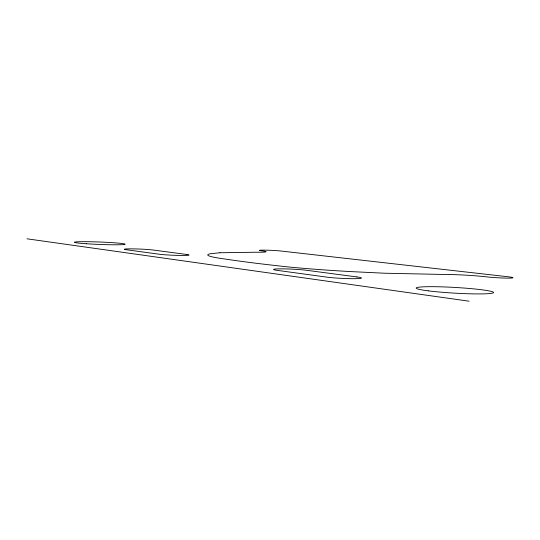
<?xml version="1.0" encoding="UTF-8"?>
<svg xmlns="http://www.w3.org/2000/svg" width="540" height="540" viewBox="0 0 540 540"><rect width="100%" height="100%" fill="white"/><g stroke="black" fill="none" stroke-linecap="round" stroke-linejoin="round"><path stroke-width="0.81" d="M27 238.808L469.044 301.192M219.908 252.754L210.377 253.746A111.611 6.102 2.8 0 0 226.179 259.193A351.567 17.314 3.3 0 0 289.494 267.064A117.241 6.703 2.9 0 0 350.784 271.593L384.527 273.22L443.462 274.455A31.408 1.951 3.2 0 1 486.972 276.899A15.397 0.925 3.3 0 0 508.822 278.127A15.397 0.925 3.3 0 0 508.073 276.77L281.05 251.032A11.947 0.581 2.7 0 0 264.458 250.135A11.947 0.581 2.7 0 0 261.644 250.817A24.368 1.208 2.6 0 1 255.629 252.234L219.908 252.754M186.665 254.455L152.867 249.993A15.329 0.803 2.3 0 0 132.111 248.859A15.329 0.803 2.3 0 0 126.103 249.696L159.185 254.219A15.998 0.884 2.4 0 0 181.184 255.447A15.998 0.884 2.4 0 0 186.665 254.455M356.906 276.932L306.686 270.304A18.468 1.195 2.7 0 0 281.023 268.859A18.468 1.195 2.7 0 0 277.074 270.338L326.579 277.101A19.555 1.337 2.9 0 0 354.22 278.694A19.555 1.337 2.9 0 0 356.906 276.932M428.186 290.837A38.745 2.855 3.3 0 0 492.467 293.132A38.745 2.855 3.3 0 0 443.981 286.929A38.745 2.855 3.3 0 0 428.186 290.837M86.474 243.763A25.4 1.215 2.2 0 0 125.132 244.269A25.4 1.215 2.2 0 0 87.683 241.704A25.4 1.215 2.2 0 0 86.474 243.763"/></g></svg>
